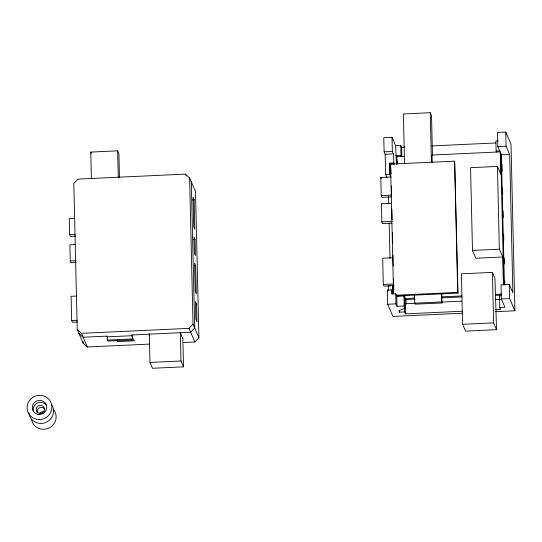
<?xml version="1.0" encoding="UTF-8"?>
<svg xmlns="http://www.w3.org/2000/svg" width="542" height="542" viewBox="0 0 542 542"><rect width="100%" height="100%" fill="white"/><g stroke="black" fill="none" stroke-linecap="round" stroke-linejoin="round"><path stroke-width="0.81" d="M77.221 329.482L81.449 333.33L188.968 328.357L193.013 324.13L189.605 177.966L185.378 174.118L77.852 179.097L73.814 183.325L77.221 329.482L83.122 343.127L87.357 346.975L149.517 344.102M183.115 342.544L194.876 342.002L198.914 337.774L195.513 191.611L189.605 177.966M404.84 295.119L405.145 308.168L398.858 310.695L399.488 312.158L404.657 311.914L405.504 313.865L462.739 311.216M432.455 155.168L431.534 115.636L430.267 112.709L403.383 113.955L404.542 163.596M396.439 164.192L395.606 145.608L392.022 137.322L383.783 137.702L384.115 151.835L385.166 154.274L385.64 174.456L386.907 177.383M495.557 311.691L514.9 310.796L511.018 144.247L505.747 132.058L497.475 132.444L497.807 146.577L501.391 154.863L504.419 284.713M91.374 178.176L90.765 152.092L117.648 150.852L118.915 153.779L119.464 177.329M395.606 145.608L400.775 145.364L401.622 147.316L401.832 156.57M498.105 140.866L495.889 140.967L496.126 151.062L496.547 152.038M401.622 147.316L404.989 147.16M431.92 145.913L495.889 142.959M384.115 151.835L392.347 151.455L393.404 153.887L393.959 164.714M497.807 146.577L506.072 146.191L509.663 154.477L512.881 292.761L509.297 284.475L501.025 284.862L501.357 298.994L504.941 307.28L499.771 307.517L499.487 295.2L499.907 296.176M385.166 154.274L393.404 153.887M395.843 155.703L401.012 155.459L401.432 156.435M496.126 151.062L499.819 150.893M396.263 156.679L404.346 156.32M501.391 154.863L509.663 154.477M389.515 163.162L390.091 174.998L389.515 163.162L393.614 162.973M389.833 163.894L393.932 163.704M393.56 293.669L390.538 164.124L454.636 161.164L458.01 293.114L396.392 295.966M389.854 164.904L390.89 164.856M432.225 162.614L432.049 155.039L500.286 151.882L500.808 174.226L497.434 166.428L470.551 167.668L472.482 250.438L475.856 258.236L502.732 256.996L503.382 284.753M385.64 174.456L389.773 174.267M391.229 196.895L381.961 197.322L381.222 195.615L380.796 177.451L391.134 176.97M192.451 199.903L194.104 199.829L194.788 229.232L193.738 226.793L193.054 197.39L194.104 199.829M381.222 195.615L391.561 195.14M391.839 223.141L382.571 223.568L381.832 221.861L381.412 203.69L391.751 203.216M74.85 218.311L69.288 218.568L69.661 234.72L70.399 236.427L75.453 236.19M69.661 234.72L75.23 234.462M381.832 221.861L392.171 221.387M75.467 244.557L69.898 244.815L70.27 260.966L71.009 262.674L76.063 262.436M193.372 239.401L195.025 239.327L195.405 255.478L194.348 253.039L193.968 236.888L195.025 239.327M70.27 260.966L75.839 260.709M472.482 250.438L499.358 249.198L502.732 256.996M193.982 265.648L195.635 265.566L196.299 293.832L195.242 291.393L194.585 263.134L195.635 265.566M393.018 257.721L382.679 258.202L383.296 284.442L384.027 286.149L390.768 285.837M492.421 272.382L461.405 273.818L462.577 324.292L465.531 331.115L496.547 329.678L494.948 278.236L492.421 272.382L493.593 322.856L496.547 329.678M76.666 296.034L71.097 296.291L71.659 320.518L72.398 322.226L77.452 321.989M383.296 284.442L393.627 283.967M392.862 293.96L392.361 285.302L388.228 285.492L388.336 290.2M392.455 285.763L394.142 285.681M462.753 313.208L392.936 316.433L387.666 304.252L387.34 290.119L391.473 289.929L392.53 292.368L392.361 285.302M405.145 308.168L404.197 305.973L396.995 306.305L396.758 296.21L395.701 293.778L391.568 293.967L391.473 289.929M396.127 295.227L457.699 292.382L458.01 293.114M396.758 296.21L403.959 295.878L404.278 296.61L404.237 295.024M404.427 298.588L414.549 298.12M441.54 296.874L461.777 295.939M495.327 294.387L501.946 294.076M404.854 299.563L414.969 299.096M441.12 297.883L462.204 296.908M495.747 295.356L501.702 295.099M387.666 304.252L395.938 303.866L396.995 306.305M501.357 298.994L509.629 298.608L514.9 310.796M414.779 303.195L441.662 301.955L442.082 302.931L415.199 304.17L414.779 303.195L414.589 295.119M415.368 303.303L405.267 303.771L405.504 313.865M442.299 302.057L461.662 301.162M495.334 299.604L500.381 299.374M71.659 320.518L77.228 320.261M495.564 309.699L500.618 309.468L499.771 307.517M107.228 336.86L132.045 335.715M107.214 336.054L107.309 340.091L133.413 338.879L134.26 340.83L117.716 341.596L117.153 340.295M462.577 324.292L493.593 322.856M132.465 336.555L132.539 339.915L107.729 341.067L107.309 340.091M149.965 362.429L180.981 360.992L183.508 366.846L152.492 368.282L149.965 362.429L149.294 333.831M78.908 333.384L83.136 337.226L106.916 336.128L107.655 337.835M390.538 164.124L391.06 173.738M380.796 177.451L381.29 178.589M381.412 203.69L381.9 204.829M387.34 290.119L387.862 291.339M185.378 174.118L185.94 175.418M193.013 324.13L198.914 337.774M188.968 328.357L194.876 342.002M180.317 332.734L182.85 338.581M90.765 152.092L91.402 153.555M149.301 334.17L149.938 335.627M132.465 336.684L131.726 334.983L190.655 332.253L194.7 328.025L191.292 181.868M132.539 339.915L132.024 334.902M81.449 333.33L87.357 346.975M505.747 132.058L506.072 146.191M509.297 284.475L509.629 298.608M502.014 164.443L502.17 171.184M502.563 188.04L502.698 193.941M503.091 210.804L503.247 217.545M503.64 234.401L503.782 240.302M504.196 258.006L504.331 263.907M504.724 280.763L504.819 284.977M500.706 152.858L503.782 284.828M497.434 166.428L499.358 249.198M454.636 161.164L457.699 292.382M441.865 293.676L442.082 302.931M441.473 293.879L441.662 301.955M430.267 112.709L431.425 162.349M405.972 299.801L406.073 304.028M404.766 299.57L404.793 300.58M400.775 145.364L401.012 155.459M404.562 307.809L404.657 311.914M403.959 295.878L404.197 305.973M397.401 161.021L397.462 163.555M396.9 156.665L397.076 164.273M399.447 310.512L399.488 312.158M392.022 137.322L392.347 151.455M395.701 293.778L395.938 303.866M391.351 186.055L391.595 196.753M391.886 208.995L392.137 219.734M392.428 232.369L392.686 243.358M392.957 255.187L393.214 266.19M393.512 278.886L393.763 289.618M388.539 196.292L388.722 203.86M389.17 223.209L389.996 258.534M182.823 337.544L183.508 366.846M180.31 332.395L180.981 360.992M117.648 150.852L118.278 177.776M117.682 339.976L117.716 341.596M83.089 341.44L83.122 343.127M53.394 409.346A12.473 12.059 -23.4 0 1 48.733 428.146A12.473 12.059 -23.4 0 1 31.463 419.325M39.464 413.864A4.16 4.018 -23.4 0 1 44.071 411.764M37.222 412.557A4.16 4.018 -23.4 0 1 44.729 409.142M51.795 404.772A12.473 12.059 -23.4 0 1 45.061 422.753A12.473 12.059 -23.4 0 1 28.834 412.692M33.401 411.527A7.276 7.032 -23.4 0 1 46.537 405.558M196.529 303.927L195.479 301.488L195.892 319.326L196.949 321.758L196.529 303.927M36.565 419.278A12.473 12.059 -23.4 0 0 51.415 403.743A12.473 12.059 -23.4 0 0 30.535 399.271A12.473 12.059 -23.4 0 0 36.565 419.278M39.37 413.329A4.16 4.018 -23.4 0 0 44.322 408.146A4.16 4.018 -23.4 0 0 37.357 406.656A4.16 4.018 -23.4 0 0 39.37 413.329M37.791 414.339A7.276 7.032 -23.4 0 0 46.456 405.274A7.276 7.032 -23.4 0 0 34.275 402.672A7.276 7.032 -23.4 0 0 37.791 414.339"/></g></svg>
